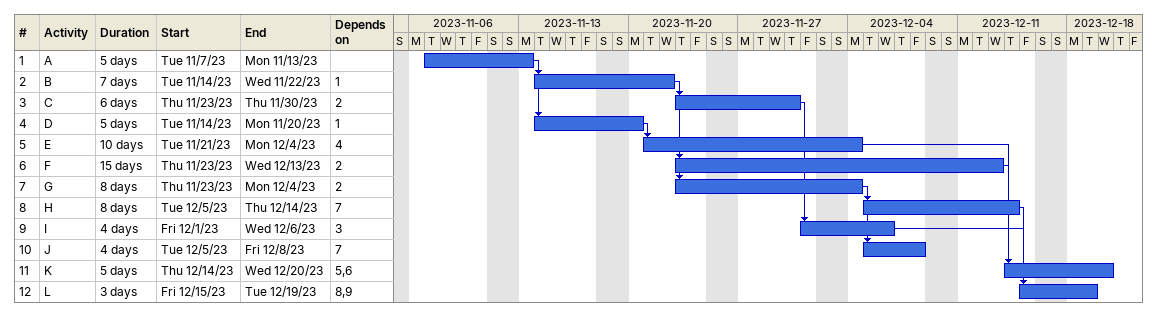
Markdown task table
| ID | Task | Duration | Start | Finish | Predecessors |
|---|---|---|---|---|---|
| 1 | A | 5d | 2023-11-07 | 2023-11-13 |  |
| 2 | B | 7d | 2023-11-14 | 2023-11-22 | 1 |
| 3 | C | 6d | 2023-11-23 | 2023-11-30 | 2 |
| 4 | D | 5d | 2023-11-14 | 2023-11-20 | 1 |
| 5 | E | 10d | 2023-11-21 | 2023-12-04 | 4 |
| 6 | F | 15d | 2023-11-23 | 2023-12-13 | 2 |
| 7 | G | 8d | 2023-11-23 | 2023-12-04 | 2 |
| 8 | H | 8d | 2023-12-05 | 2023-12-14 | 7 |
| 9 | I | 4d | 2023-12-01 | 2023-12-06 | 3 |
| 10 | J | 4d | 2023-12-05 | 2023-12-08 | 7 |
| 11 | K | 5d | 2023-12-14 | 2023-12-20 | 5, 6 |
| 12 | L | 3d | 2023-12-15 | 2023-12-19 | 8, 9 |
